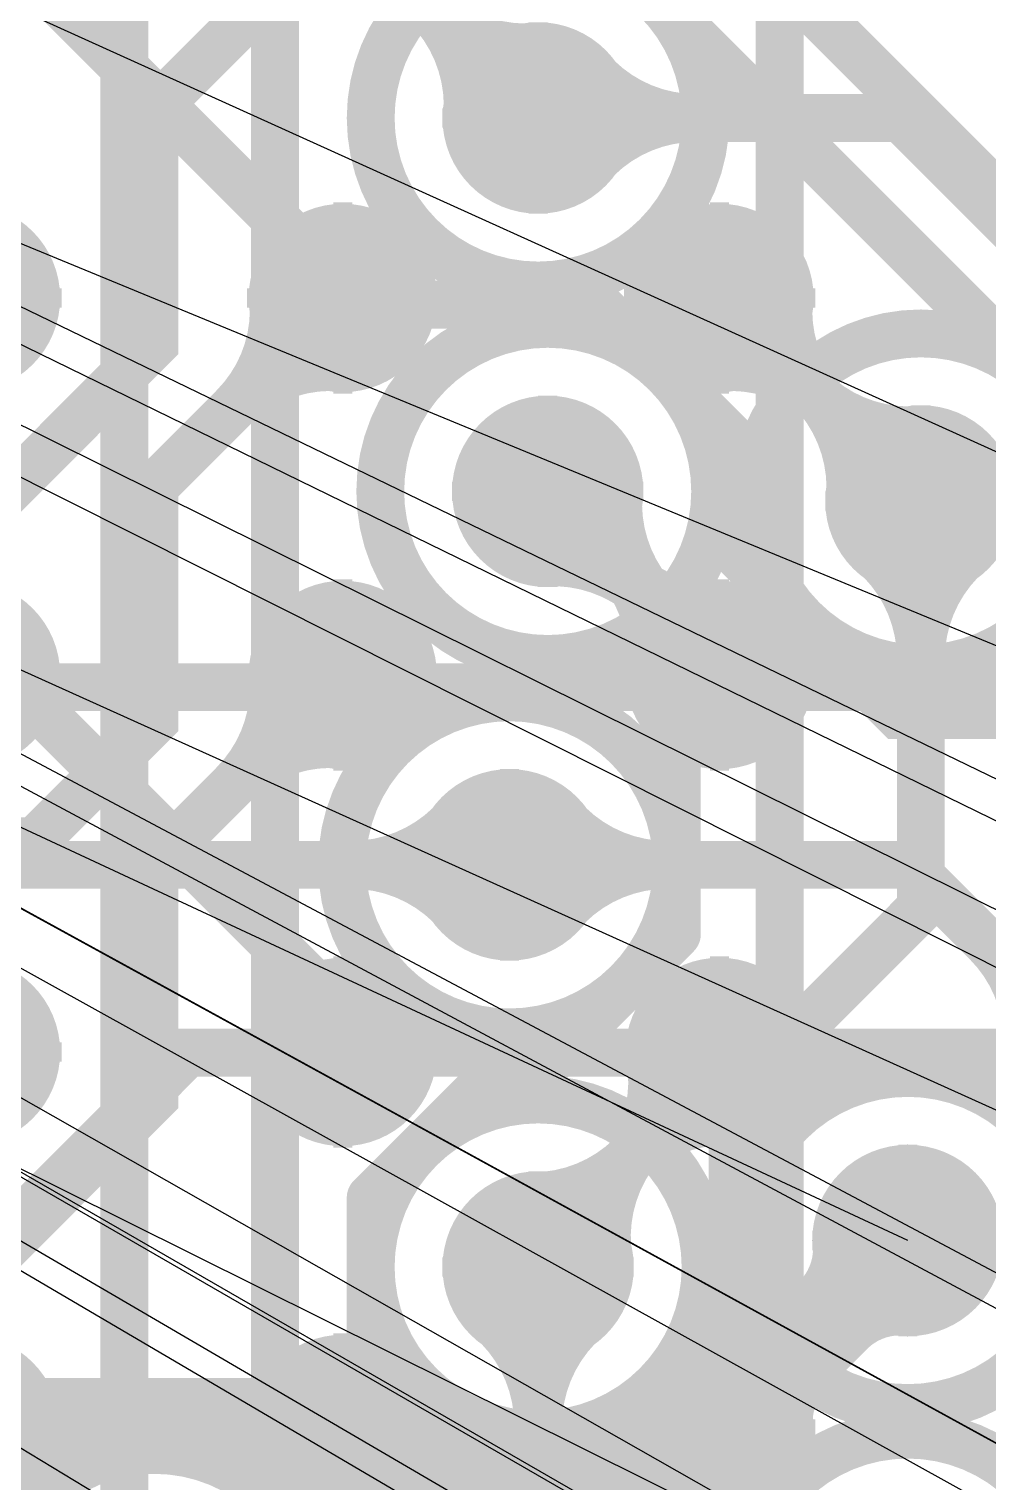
# Model space of a CAD drawing. Extents: x -4539 to 5978, y -4736 to 3041.
# Drawn here: x 1305.8 to 1406, y 801.6 to 953.3 of the extents above; entities that cross this region are included whole.
import ezdxf

# ---------------------------------------------------------------- set-up
doc = ezdxf.new("R2010")
doc.units = 0
for name, pattern in [('SIG_1', [2, 1, 1]), ('SIG_103', [2, 1, 1]), ('SIG_109', [2, 1, 1]), ('SIG_11', [2, 1, 1]), ('SIG_12', [2, 1, 1]), ('SIG_173', [2, 1, 1]), ('SIG_196', [2, 1, 1]), ('SIG_3', [2, 1, 1]), ('SIG_4', [2, 1, 1]), ('SIG_5', [2, 1, 1]), ('SIG_53', [2, 1, 1]), ('SIG_58', [2, 1, 1]), ('SIG_61', [2, 1, 1]), ('SIG_71', [2, 1, 1]), ('SIG_75', [2, 1, 1]), ('SIG_79', [2, 1, 1]), ('SIG_97', [2, 1, 1])]:
    doc.linetypes.add(name, pattern=pattern)
doc.layers.get('0').update_dxf_attribs({"color": 254, "linetype": 'CONTINUOUS'})
for name, color, linetype in [('DRIL_NPLTE_THRU_01', 16, 'CONTINUOUS'), ('DRIL_NPLTE_THRU_02', 2, 'CONTINUOUS'), ('DRIL_NPLTE_THRU_03', 34, 'CONTINUOUS'), ('DRIL_NPLTE_THRU_04', 96, 'CONTINUOUS'), ('DRIL_NPLTE_THRU_05', 6, 'CONTINUOUS'), ('DRIL_NPLTE_THRU_06', 176, 'CONTINUOUS'), ('DRIL_PLTE_THRU_01', 16, 'CONTINUOUS'), ('DRIL_PLTE_THRU_02', 2, 'CONTINUOUS'), ('DRIL_PLTE_THRU_03', 34, 'CONTINUOUS'), ('DRIL_PLTE_THRU_04', 96, 'CONTINUOUS'), ('DRIL_PLTE_THRU_05', 6, 'CONTINUOUS'), ('DRIL_PLTE_THRU_06', 176, 'CONTINUOUS'), ('DRIL_SYMBOL', 254, 'CONTINUOUS'), ('LINK_00', 254, 'CONTINUOUS'), ('PADS_BOT', 5, 'CONTINUOUS'), ('PADS_INNER', 1, 'CONTINUOUS'), ('PADS_TOP', 1, 'CONTINUOUS'), ('PART_BOT_2DLINE_00', 4, 'CONTINUOUS'), ('POUR_VIATHERM_05', 216, 'CONTINUOUS'), ('POUR_VOID_02', 56, 'CONTINUOUS'), ('POUR_VOID_05', 216, 'CONTINUOUS'), ('TEAR_01', 1, 'CONTINUOUS'), ('TEAR_03', 43, 'CONTINUOUS'), ('TEAR_04', 3, 'CONTINUOUS'), ('TEAR_06', 5, 'CONTINUOUS'), ('TRACE_01', 1, 'CONTINUOUS'), ('TRACE_03', 43, 'CONTINUOUS'), ('TRACE_04', 3, 'CONTINUOUS'), ('TRACE_06', 5, 'CONTINUOUS'), ('VIAPTS', 1, 'CONTINUOUS')]:
    doc.layers.add(name, color=color, linetype=linetype)

# ---------------------------------------------------------------- blocks, each defined once
blk = doc.blocks.new('POUR_VOID_624')
at = {"layer": 'POUR_VOID_02', "const_width": 5}
blk.add_lwpolyline([(-4858.5, -5556, 1), (-4823.5, -5556, 1)], format="xyb", close=True, dxfattribs=at)
blk = doc.blocks.new('POUR_VOID_623')
at = {"layer": 'POUR_VOID_02', "const_width": 5}
blk.add_lwpolyline([(-4857.5, -5595, 1), (-4822.5, -5595, 1)], format="xyb", close=True, dxfattribs=at)
blk = doc.blocks.new('POUR_VOID_622')
at = {"layer": 'POUR_VOID_02', "const_width": 5}
blk.add_lwpolyline([(-4861.5, -5634, 1), (-4826.5, -5634, 1)], format="xyb", close=True, dxfattribs=at)
blk = doc.blocks.new('POUR_VOID_620')
at = {"layer": 'POUR_VOID_02', "const_width": 5}
blk.add_lwpolyline([(-4858.5, -5676, 1), (-4823.5, -5676, 1)], format="xyb", close=True, dxfattribs=at)
blk = doc.blocks.new('POUR_VOID_613')
at = {"layer": 'POUR_VOID_02', "const_width": 5}
blk.add_lwpolyline([(-4818.5, -5596, 1), (-4783.5, -5596, 1)], format="xyb", close=True, dxfattribs=at)
blk = doc.blocks.new('POUR_VOID_612')
at = {"layer": 'POUR_VOID_02', "const_width": 5}
blk.add_lwpolyline([(-4819.86, -5673.23, 1), (-4784.86, -5673.23, 1)], format="xyb", close=True, dxfattribs=at)
blk = doc.blocks.new('POUR_OUTLINE_418')
for name in ['POUR_VOID_624', 'POUR_VOID_623', 'POUR_VOID_613', 'POUR_VOID_622', 'POUR_VOID_612', 'POUR_VOID_620']:
    blk.add_blockref(name, (0, 0))
blk = doc.blocks.new('POUR_HEADER_0')
blk.add_blockref('POUR_OUTLINE_418', (6185, 6485))
blk = doc.blocks.new('POUR_VOID_254')
at = {"layer": 'POUR_VOID_05', "const_width": 5}
blk.add_lwpolyline([(-4898.6, -5712.6, 1), (-4863.6, -5712.6, 1)], format="xyb", close=True, dxfattribs=at)
blk = doc.blocks.new('POUR_VOID_248')
at = {"layer": 'POUR_VOID_05', "const_width": 5}
blk.add_lwpolyline([(-4858.5, -5556, 1), (-4823.5, -5556, 1)], format="xyb", close=True, dxfattribs=at)
blk = doc.blocks.new('POUR_VOID_247')
at = {"layer": 'POUR_VOID_05', "const_width": 5}
blk.add_lwpolyline([(-4857.5, -5595, 1), (-4822.5, -5595, 1)], format="xyb", close=True, dxfattribs=at)
blk = doc.blocks.new('POUR_VOID_246')
at = {"layer": 'POUR_VOID_05', "const_width": 5}
blk.add_lwpolyline([(-4861.5, -5634, 1), (-4826.5, -5634, 1)], format="xyb", close=True, dxfattribs=at)
blk = doc.blocks.new('POUR_VOID_245')
at = {"layer": 'POUR_VOID_05', "const_width": 5}
blk.add_lwpolyline([(-4858.5, -5676, 1), (-4823.5, -5676, 1)], format="xyb", close=True, dxfattribs=at)
blk = doc.blocks.new('POUR_VOID_241')
at = {"layer": 'POUR_VOID_05', "const_width": 5}
blk.add_lwpolyline([(-4818.5, -5596, 1), (-4783.5, -5596, 1)], format="xyb", close=True, dxfattribs=at)
blk = doc.blocks.new('POUR_VOID_240')
at = {"layer": 'POUR_VOID_05', "const_width": 5}
blk.add_lwpolyline([(-4819.86, -5711, 1), (-4784.86, -5711, 1)], format="xyb", close=True, dxfattribs=at)
blk = doc.blocks.new('POUR_OUTLINE_162')
for name in ['POUR_VOID_248', 'POUR_VOID_247', 'POUR_VOID_241', 'POUR_VOID_246', 'POUR_VOID_245', 'POUR_VOID_240', 'POUR_VOID_254']:
    blk.add_blockref(name, (0, 0))
blk = doc.blocks.new('POUR_VIATHERM_410')
at = {"layer": 'POUR_VIATHERM_05'}
for points in [[(-4802.36, -5663.23), (-4802.36, -5663.23)], [(-4812.36, -5673.23), (-4812.36, -5673.23)], [(-4792.36, -5673.23), (-4792.36, -5673.23)], [(-4802.36, -5683.23), (-4802.36, -5683.23)]]:
    blk.add_lwpolyline(points, dxfattribs=at)
blk = doc.blocks.new('POUR_HEADER_3')
for name in ['POUR_OUTLINE_162', 'POUR_VIATHERM_410']:
    blk.add_blockref(name, (6185, 6485))
blk = doc.blocks.new('DRIL_SYMBOL_0')
at = {"layer": 'DRIL_SYMBOL', "const_width": 2}
for points in [[(0, -10), (0, 10)], [(-10, 0), (10, 0)]]:
    blk.add_lwpolyline(points, dxfattribs=at)
blk = doc.blocks.new('DRIL_HOLE_0')
blk.add_lwpolyline([(0, 0, 1), (0, 0, 1)], format="xyb", close=True)
blk.add_blockref('DRIL_SYMBOL_0', (0, 0))
blk = doc.blocks.new('PAD_2')
blk.add_lwpolyline([(0, 0, 1), (0, 0, 1)], format="xyb", close=True)
blk = doc.blocks.new('PAD_8')
at = {"const_width": 9.84}
blk.add_lwpolyline([(0, -4.92, 1), (0, 4.92, 1)], format="xyb", close=True, dxfattribs=at)
blk = doc.blocks.new('STK_TOP_10')
at = {"layer": 'DRIL_NPLTE_THRU_01'}
blk.add_blockref('DRIL_HOLE_0', (0, 0), dxfattribs=at)
at = {"layer": 'DRIL_NPLTE_THRU_02'}
blk.add_blockref('DRIL_HOLE_0', (0, 0), dxfattribs=at)
at = {"layer": 'DRIL_NPLTE_THRU_03'}
blk.add_blockref('DRIL_HOLE_0', (0, 0), dxfattribs=at)
at = {"layer": 'DRIL_NPLTE_THRU_04'}
blk.add_blockref('DRIL_HOLE_0', (0, 0), dxfattribs=at)
at = {"layer": 'DRIL_NPLTE_THRU_05'}
blk.add_blockref('DRIL_HOLE_0', (0, 0), dxfattribs=at)
at = {"layer": 'DRIL_NPLTE_THRU_06'}
blk.add_blockref('DRIL_HOLE_0', (0, 0), dxfattribs=at)
at = {"layer": 'PADS_BOT'}
blk.add_blockref('PAD_2', (0, 0), dxfattribs=at)
at = {"layer": 'PADS_INNER'}
blk.add_blockref('PAD_2', (0, 0), dxfattribs=at)
at = {"layer": 'PADS_TOP'}
blk.add_blockref('PAD_8', (0, 0), dxfattribs=at)
blk = doc.blocks.new('SYM_TOP_8')
for p in [(-59.06, 216.54), (-19.69, 216.54), (19.69, 216.54), (-59.06, 177.17), (-19.69, 177.17), (19.69, 177.17), (-59.06, 137.8), (-19.69, 137.8), (19.69, 137.8), (-59.06, 98.43), (-19.69, 98.43), (19.69, 98.43)]:
    blk.add_blockref('STK_TOP_10', p)
blk = doc.blocks.new('PART_TOP_33')
blk.add_blockref('SYM_TOP_8', (0, 0))
blk = doc.blocks.new('PART_BODY_BOT_9')
at = {"layer": 'PART_BOT_2DLINE_00', "const_width": 5}
blk.add_lwpolyline([(-338.58, 265.75), (-42.32, 265.75), (-42.32, 232.53), (42.32, 232.53), (42.32, 265.75), (338.58, 265.75), (338.58, -265.75), (-338.58, -265.75)], close=True, dxfattribs=at)
blk = doc.blocks.new('SYM_BOT_11')
blk.add_blockref('PART_BODY_BOT_9', (0, 0))
blk = doc.blocks.new('PART_BOT_36')
blk.add_blockref('SYM_BOT_11', (0, 0))
blk = doc.blocks.new('PART_BOT_39')
blk.add_blockref('SYM_BOT_11', (0, 0))
blk = doc.blocks.new('SMOOTH_5')
at = {"const_width": 2.5}
blk.add_lwpolyline([(-1.25, 0, 1), (1.25, 0, 1)], format="xyb", close=True, dxfattribs=at)
blk = doc.blocks.new('TEAR_2008008000003')
at = {"const_width": 5}
for points in [[(0, -16.5, 0.196262), (-4.2, -6.21)], [(0, -16.5, -0.196262), (4.2, -6.21)], [(0, -16.5, 0.067729), (-1.24, -7.4)], [(0, -16.5, -0.067729), (1.24, -7.4)]]:
    blk.add_lwpolyline(points, format="xyb", dxfattribs=at)
for p in [(-4.2, -6.21), (4.2, -6.21), (-1.24, -7.4), (1.24, -7.4), (0, -16.5), (0, -16.5), (0, -16.5), (0, -16.5)]:
    blk.add_blockref('SMOOTH_5', p)
blk = doc.blocks.new('TRACE_1284')
at = {"layer": 'TRACE_06', "linetype": 'SIG_1', "const_width": 5}
blk.add_lwpolyline([(1158.27, 320.24), (1158.27, 337.66), (1161.08, 345.3), (1165.14, 356.3), (1165.14, 363.89), (1189.79, 388.54), (1191.43, 388.54), (1250.42, 447.53), (1250.42, 464.17), (1277.66, 491.41), (1283.34, 491.41), (1300.45, 508.51), (1300.45, 690.74), (1359, 749.29), (1359, 824)], dxfattribs=at)
at = {"layer": 'TEAR_06'}
blk.add_blockref('TEAR_2008008000003', (1359, 824), dxfattribs=at)
blk = doc.blocks.new('TEAR_2008008000004')
at = {"const_width": 5}
for points in [[(10.64, 12.61, -0.196262), (0.8, 7.46)], [(10.64, 12.61, -0.067729), (3.82, 6.45)], [(10.64, 12.61, 0.067729), (5.72, 4.85)], [(10.64, 12.61, 0.196262), (7.22, 2.04)]]:
    blk.add_lwpolyline(points, format="xyb", dxfattribs=at)
for p in [(10.64, 12.61), (10.64, 12.61), (10.64, 12.61), (10.64, 12.61), (0.8, 7.46), (3.82, 6.45), (5.72, 4.85), (7.22, 2.04)]:
    blk.add_blockref('SMOOTH_5', p)
blk = doc.blocks.new('TEAR_2008008000005')
at = {"const_width": 5}
for points in [[(-10.42, -12.34, 0.196262), (-7.07, -2)], [(-10.42, -12.34, 0.067729), (-5.6, -4.75)], [(-10.42, -12.34, -0.067729), (-3.74, -6.32)], [(-10.42, -12.34, -0.196261), (-0.78, -7.3)]]:
    blk.add_lwpolyline(points, format="xyb", dxfattribs=at)
for p in [(-7.07, -2), (-5.6, -4.75), (-3.74, -6.32), (-0.78, -7.3), (-10.42, -12.34), (-10.42, -12.34), (-10.42, -12.34), (-10.42, -12.34)]:
    blk.add_blockref('SMOOTH_5', p)
blk = doc.blocks.new('TRACE_1282')
at = {"layer": 'TRACE_01', "linetype": 'SIG_1', "const_width": 5}
blk.add_lwpolyline([(1359, 824), (1377.95, 846.46)], dxfattribs=at)
at = {"layer": 'TEAR_01'}
for name, p in [('TEAR_2008008000005', (1377.95, 846.46)), ('TEAR_2008008000004', (1359, 824))]:
    blk.add_blockref(name, p, dxfattribs=at)
at = {"layer": 'TRACE_01'}
for p in [(1377.95, 846.46), (1359, 824)]:
    blk.add_blockref('SMOOTH_5', p, dxfattribs=at)
blk = doc.blocks.new('TEAR_2008008000012')
at = {"const_width": 5}
for points in [[(16.5, 0, -0.196262), (6.21, 4.2)], [(16.5, 0, -0.067729), (7.4, 1.24)], [(16.5, 0, 0.196262), (6.21, -4.2)], [(16.5, 0, 0.067729), (7.4, -1.24)]]:
    blk.add_lwpolyline(points, format="xyb", dxfattribs=at)
for p in [(6.21, 4.2), (7.4, 1.24), (16.5, 0), (16.5, 0), (16.5, 0), (16.5, 0), (7.4, -1.24), (6.21, -4.2)]:
    blk.add_blockref('SMOOTH_5', p)
blk = doc.blocks.new('TEAR_2008008000013')
at = {"const_width": 5}
for points in [[(-11.42, -11.42, 0.196262), (-7.21, -1.4)], [(-11.42, -11.42, 0.067729), (-5.98, -4.26)], [(-11.42, -11.42, -0.067729), (-4.26, -5.98)], [(-11.42, -11.42, -0.196262), (-1.4, -7.21)]]:
    blk.add_lwpolyline(points, format="xyb", dxfattribs=at)
for p in [(-7.21, -1.4), (-5.98, -4.26), (-4.26, -5.98), (-1.4, -7.21), (-11.42, -11.42), (-11.42, -11.42), (-11.42, -11.42), (-11.42, -11.42)]:
    blk.add_blockref('SMOOTH_5', p)
blk = doc.blocks.new('TRACE_1042')
at = {"layer": 'TRACE_01', "linetype": 'SIG_3', "const_width": 5}
blk.add_lwpolyline([(1242, 904), (1302.54, 904), (1318.9, 920.36), (1318.9, 944.88), (1338.58, 964.57)], dxfattribs=at)
at = {"layer": 'TEAR_01'}
for name, p in [('TEAR_2008008000013', (1338.58, 964.57)), ('TEAR_2008008000012', (1242, 904))]:
    blk.add_blockref(name, p, dxfattribs=at)
at = {"layer": 'TRACE_01'}
for p in [(1338.58, 964.57), (1318.9, 944.88), (1318.9, 920.36), (1242, 904), (1302.54, 904)]:
    blk.add_blockref('SMOOTH_5', p, dxfattribs=at)
blk = doc.blocks.new('TEAR_2008008000015')
at = {"const_width": 5}
for points in [[(16.5, 0, -0.196262), (6.21, 4.2)], [(16.5, 0, -0.067729), (7.4, 1.24)], [(16.5, 0, 0.196262), (6.21, -4.2)], [(16.5, 0, 0.067729), (7.4, -1.24)]]:
    blk.add_lwpolyline(points, format="xyb", dxfattribs=at)
for p in [(6.21, 4.2), (7.4, 1.24), (16.5, 0), (16.5, 0), (16.5, 0), (16.5, 0), (7.4, -1.24), (6.21, -4.2)]:
    blk.add_blockref('SMOOTH_5', p)
blk = doc.blocks.new('TEAR_2008008000016')
at = {"const_width": 5}
for points in [[(-11.42, -11.42, 0.196262), (-7.21, -1.4)], [(-11.42, -11.42, 0.067729), (-5.98, -4.26)], [(-11.42, -11.42, -0.067729), (-4.26, -5.98)], [(-11.42, -11.42, -0.196262), (-1.4, -7.21)]]:
    blk.add_lwpolyline(points, format="xyb", dxfattribs=at)
for p in [(-7.21, -1.4), (-5.98, -4.26), (-4.26, -5.98), (-1.4, -7.21), (-11.42, -11.42), (-11.42, -11.42), (-11.42, -11.42), (-11.42, -11.42)]:
    blk.add_blockref('SMOOTH_5', p)
blk = doc.blocks.new('TRACE_1050')
at = {"layer": 'TRACE_01', "linetype": 'SIG_4', "const_width": 5}
blk.add_lwpolyline([(1243, 826), (1303.28, 826), (1318.9, 841.62), (1318.9, 866.14), (1338.58, 885.83)], dxfattribs=at)
at = {"layer": 'TEAR_01'}
for name, p in [('TEAR_2008008000016', (1338.58, 885.83)), ('TEAR_2008008000015', (1243, 826))]:
    blk.add_blockref(name, p, dxfattribs=at)
at = {"layer": 'TRACE_01'}
for p in [(1338.58, 885.83), (1318.9, 866.14), (1318.9, 841.62), (1243, 826), (1303.28, 826)]:
    blk.add_blockref('SMOOTH_5', p, dxfattribs=at)
blk = doc.blocks.new('TEAR_2008008000017')
at = {"const_width": 5}
for points in [[(-11.42, -11.42, 0.196262), (-7.21, -1.4)], [(-11.42, -11.42, 0.067729), (-5.98, -4.26)], [(-11.42, -11.42, -0.067729), (-4.26, -5.98)], [(-11.42, -11.42, -0.196262), (-1.4, -7.21)]]:
    blk.add_lwpolyline(points, format="xyb", dxfattribs=at)
for p in [(-7.21, -1.4), (-5.98, -4.26), (-4.26, -5.98), (-1.4, -7.21), (-11.42, -11.42), (-11.42, -11.42), (-11.42, -11.42), (-11.42, -11.42)]:
    blk.add_blockref('SMOOTH_5', p)
blk = doc.blocks.new('TRACE_2872')
at = {"layer": 'TRACE_01', "linetype": 'SIG_5', "const_width": 5}
blk.add_lwpolyline([(1163.76, 886.5), (1163.76, 878.64), (1173.92, 868.48), (1306.4, 868.48), (1318.9, 880.99), (1318.9, 905.51), (1338.58, 925.2)], dxfattribs=at)
at = {"layer": 'TEAR_01'}
blk.add_blockref('TEAR_2008008000017', (1338.58, 925.2), dxfattribs=at)
at = {"layer": 'TRACE_01'}
for p in [(1338.58, 925.2), (1318.9, 905.51), (1163.76, 886.5), (1318.9, 880.99), (1163.76, 878.64), (1173.92, 868.48), (1306.4, 868.48)]:
    blk.add_blockref('SMOOTH_5', p, dxfattribs=at)
blk = doc.blocks.new('TEAR_2008008000043')
at = {"const_width": 5}
for points in [[(-16.5, 0, 0.196262), (-6.21, 4.2)], [(-16.5, 0, 0.067729), (-7.4, 1.24)], [(-16.5, 0, -0.196262), (-6.21, -4.2)], [(-16.5, 0, -0.067729), (-7.4, -1.24)]]:
    blk.add_lwpolyline(points, format="xyb", dxfattribs=at)
for p in [(-6.21, 4.2), (-7.4, 1.24), (-16.5, 0), (-16.5, 0), (-16.5, 0), (-16.5, 0), (-7.4, -1.24), (-6.21, -4.2)]:
    blk.add_blockref('SMOOTH_5', p)
blk = doc.blocks.new('TRACE_506')
at = {"layer": 'TRACE_03', "linetype": 'SIG_11', "const_width": 5}
blk.add_lwpolyline([(1040.32, 833.68), (1072.63, 866), (1356, 866)], dxfattribs=at)
at = {"layer": 'TEAR_03'}
blk.add_blockref('TEAR_2008008000043', (1356, 866), dxfattribs=at)
at = {"layer": 'TRACE_03'}
blk.add_blockref('SMOOTH_5', (1356, 866), dxfattribs=at)
blk = doc.blocks.new('TEAR_2008008000044')
at = {"const_width": 5}
for points in [[(16.5, 0, -0.196262), (6.21, 4.2)], [(16.5, 0, -0.067729), (7.4, 1.24)], [(16.5, 0, 0.196262), (6.21, -4.2)], [(16.5, 0, 0.067729), (7.4, -1.24)]]:
    blk.add_lwpolyline(points, format="xyb", dxfattribs=at)
for p in [(6.21, 4.2), (7.4, 1.24), (16.5, 0), (16.5, 0), (16.5, 0), (16.5, 0), (7.4, -1.24), (6.21, -4.2)]:
    blk.add_blockref('SMOOTH_5', p)
blk = doc.blocks.new('TEAR_2008008000045')
at = {"const_width": 5}
for points in [[(-11.42, 11.42, 0.196262), (-1.4, 7.21)], [(-11.42, 11.42, -0.196262), (-7.21, 1.4)], [(-11.42, 11.42, 0.067729), (-4.26, 5.98)], [(-11.42, 11.42, -0.067729), (-5.98, 4.26)]]:
    blk.add_lwpolyline(points, format="xyb", dxfattribs=at)
for p in [(-11.42, 11.42), (-11.42, 11.42), (-11.42, 11.42), (-11.42, 11.42), (-1.4, 7.21), (-4.26, 5.98), (-5.98, 4.26), (-7.21, 1.4)]:
    blk.add_blockref('SMOOTH_5', p)
blk = doc.blocks.new('TRACE_504')
at = {"layer": 'TRACE_01', "linetype": 'SIG_11', "const_width": 5}
blk.add_lwpolyline([(1356, 866), (1397.78, 866), (1417.32, 846.46)], dxfattribs=at)
at = {"layer": 'TEAR_01'}
for name, p in [('TEAR_2008008000044', (1356, 866)), ('TEAR_2008008000045', (1417.32, 846.46))]:
    blk.add_blockref(name, p, dxfattribs=at)
at = {"layer": 'TRACE_01'}
for p in [(1356, 866), (1397.78, 866), (1417.32, 846.46)]:
    blk.add_blockref('SMOOTH_5', p, dxfattribs=at)
blk = doc.blocks.new('TRACE_586')
at = {"layer": 'TRACE_03', "linetype": 'SIG_12', "const_width": 5}
blk.add_lwpolyline([(1039.25, 756.25), (1110.88, 756.25), (1136.62, 730.5), (1204.25, 730.5), (1220.58, 746.83), (1220.58, 792.57), (1234.71, 806.7), (1282.7, 806.7), (1322.39, 846.39), (1438.51, 846.39), (1458.23, 866.11), (1477.11, 866.11)], dxfattribs=at)
at = {"layer": 'TRACE_03'}
blk.add_blockref('SMOOTH_5', (1322.39, 846.39), dxfattribs=at)
blk = doc.blocks.new('TRACE_576')
at = {"layer": 'TRACE_03', "linetype": 'SIG_53', "const_width": 5}
blk.add_lwpolyline([(990, 899), (1077.38, 899), (1091.82, 884.55), (1483.41, 884.55), (1497.55, 870.41), (1497.55, 862.7), (1513.25, 847), (1534, 847), (1553, 828)], dxfattribs=at)
blk = doc.blocks.new('TRACE_1996')
at = {"layer": 'TRACE_04', "linetype": 'SIG_58', "const_width": 5}
blk.add_lwpolyline([(1331.5, 822.37), (1331.5, 804.45), (1339, 796.95), (1339, 506.87), (1370.18, 475.69), (1370.18, 377.81)], dxfattribs=at)
at = {"layer": 'TRACE_04'}
for p in [(1331.5, 822.37), (1331.5, 804.45)]:
    blk.add_blockref('SMOOTH_5', p, dxfattribs=at)
blk = doc.blocks.new('TRACE_2922')
at = {"layer": 'TRACE_06', "linetype": 'SIG_61', "const_width": 5}
blk.add_lwpolyline([(596.86, 1076.74), (690.42, 983.18), (1205.94, 983.18), (1342.74, 846.39), (1402.77, 846.39), (1417.32, 831.84), (1417.32, 821.71), (1431.11, 807.92), (1491.08, 807.92), (1512, 787)], dxfattribs=at)
at = {"layer": 'TRACE_06'}
for p in [(1342.74, 846.39), (1402.77, 846.39)]:
    blk.add_blockref('SMOOTH_5', p, dxfattribs=at)
blk = doc.blocks.new('TEAR_2008008000337')
at = {"const_width": 5}
for points in [[(0, -16.5, 0.196262), (-4.2, -6.21)], [(0, -16.5, -0.196262), (4.2, -6.21)], [(0, -16.5, 0.067729), (-1.24, -7.4)], [(0, -16.5, -0.067729), (1.24, -7.4)]]:
    blk.add_lwpolyline(points, format="xyb", dxfattribs=at)
for p in [(-4.2, -6.21), (4.2, -6.21), (-1.24, -7.4), (1.24, -7.4), (0, -16.5), (0, -16.5), (0, -16.5), (0, -16.5)]:
    blk.add_blockref('SMOOTH_5', p)
blk = doc.blocks.new('TRACE_1486')
at = {"layer": 'TRACE_04', "linetype": 'SIG_71', "const_width": 5}
blk.add_lwpolyline([(1358, 673), (1379.32, 694.32), (1379.32, 841.81), (1399, 861.5), (1399, 904)], dxfattribs=at)
at = {"layer": 'TEAR_04'}
blk.add_blockref('TEAR_2008008000337', (1399, 904), dxfattribs=at)
at = {"layer": 'TRACE_04'}
for p in [(1399, 904), (1399, 861.5), (1379.32, 841.81)]:
    blk.add_blockref('SMOOTH_5', p, dxfattribs=at)
blk = doc.blocks.new('TEAR_2008008000338')
at = {"const_width": 5}
for points in [[(11.38, -11.46, -0.196262), (7.2, -1.42)], [(11.38, -11.46, -0.067729), (5.96, -4.28)], [(11.38, -11.46, 0.067729), (4.24, -5.99)], [(11.38, -11.46, 0.196262), (1.37, -7.21)]]:
    blk.add_lwpolyline(points, format="xyb", dxfattribs=at)
for p in [(7.2, -1.42), (5.96, -4.28), (4.24, -5.99), (1.37, -7.21), (11.38, -11.46), (11.38, -11.46), (11.38, -11.46), (11.38, -11.46)]:
    blk.add_blockref('SMOOTH_5', p)
blk = doc.blocks.new('TEAR_2008008000339')
at = {"const_width": 5}
for points in [[(-11.63, 11.71, 0.196262), (-1.4, 7.37)], [(-11.63, 11.71, -0.196262), (-7.36, 1.45)], [(-11.63, 11.71, 0.067729), (-4.33, 6.12)], [(-11.63, 11.71, -0.067729), (-6.09, 4.38)]]:
    blk.add_lwpolyline(points, format="xyb", dxfattribs=at)
for p in [(-11.63, 11.71), (-11.63, 11.71), (-11.63, 11.71), (-11.63, 11.71), (-1.4, 7.37), (-4.33, 6.12), (-6.09, 4.38), (-7.36, 1.45)]:
    blk.add_blockref('SMOOTH_5', p)
blk = doc.blocks.new('TRACE_832')
at = {"layer": 'TRACE_01', "linetype": 'SIG_71', "const_width": 5}
blk.add_lwpolyline([(1377.95, 925.2), (1399, 904)], dxfattribs=at)
at = {"layer": 'TEAR_01'}
for name, p in [('TEAR_2008008000338', (1377.95, 925.2)), ('TEAR_2008008000339', (1399, 904))]:
    blk.add_blockref(name, p, dxfattribs=at)
at = {"layer": 'TRACE_01'}
for p in [(1377.95, 925.2), (1399, 904)]:
    blk.add_blockref('SMOOTH_5', p, dxfattribs=at)
blk = doc.blocks.new('TRACE_1152')
at = {"layer": 'TRACE_06', "linetype": 'SIG_79', "const_width": 5}
blk.add_lwpolyline([(922.05, 1099.76), (922.05, 1035.2), (949.41, 1007.84), (1199.27, 1007.84), (1234.02, 973.09), (1291.91, 973.09), (1340.5, 924.5), (1365.25, 924.5), (1379.5, 910.25), (1379.5, 898.75), (1396.62, 881.63), (1417.37, 881.63), (1433, 866)], dxfattribs=at)
at = {"layer": 'TRACE_06'}
for p in [(1340.5, 924.5), (1365.25, 924.5), (1379.5, 910.25), (1379.5, 898.75), (1396.62, 881.63)]:
    blk.add_blockref('SMOOTH_5', p, dxfattribs=at)
blk = doc.blocks.new('TEAR_2008008000457')
at = {"const_width": 5}
for points in [[(16.5, 0, -0.196262), (6.21, 4.2)], [(16.5, 0, -0.067729), (7.4, 1.24)], [(16.5, 0, 0.196262), (6.21, -4.2)], [(16.5, 0, 0.067729), (7.4, -1.24)]]:
    blk.add_lwpolyline(points, format="xyb", dxfattribs=at)
for p in [(6.21, 4.2), (7.4, 1.24), (16.5, 0), (16.5, 0), (16.5, 0), (16.5, 0), (7.4, -1.24), (6.21, -4.2)]:
    blk.add_blockref('SMOOTH_5', p)
blk = doc.blocks.new('TEAR_2008008000458')
at = {"const_width": 5}
for points in [[(-12.88, 10.32, 0.196262), (-2.23, 7.16)], [(-12.88, 10.32, -0.196262), (-7.48, 0.61)], [(-12.88, 10.32, 0.067729), (-5, 5.59)], [(-12.88, 10.32, -0.067729), (-6.55, 3.66)]]:
    blk.add_lwpolyline(points, format="xyb", dxfattribs=at)
for p in [(-12.88, 10.32), (-12.88, 10.32), (-12.88, 10.32), (-12.88, 10.32), (-2.23, 7.16), (-5, 5.59), (-6.55, 3.66), (-7.48, 0.61)]:
    blk.add_blockref('SMOOTH_5', p)
blk = doc.blocks.new('TRACE_594')
at = {"layer": 'TRACE_03', "linetype": 'SIG_97', "const_width": 5}
blk.add_lwpolyline([(1359, 944), (1396.88, 944), (1414.88, 926), (1443.3, 926), (1466.41, 902.89), (1479.22, 902.89), (1503.47, 878.64), (1518, 867)], dxfattribs=at)
at = {"layer": 'TEAR_03'}
for name, p in [('TEAR_2008008000457', (1359, 944)), ('TEAR_2008008000458', (1518, 867))]:
    blk.add_blockref(name, p, dxfattribs=at)
at = {"layer": 'TRACE_03'}
for p in [(1359, 944), (1396.88, 944), (1414.88, 926), (1443.3, 926), (1466.41, 902.89), (1479.22, 902.89), (1503.47, 878.64), (1518, 867)]:
    blk.add_blockref('SMOOTH_5', p, dxfattribs=at)
blk = doc.blocks.new('TEAR_2008008000459')
at = {"const_width": 5}
for points in [[(-11.67, 11.67, 0.196262), (-1.42, 7.36)], [(-11.67, 11.67, -0.196262), (-7.36, 1.42)], [(-11.67, 11.67, 0.067729), (-4.35, 6.11)], [(-11.67, 11.67, -0.067729), (-6.11, 4.35)]]:
    blk.add_lwpolyline(points, format="xyb", dxfattribs=at)
for p in [(-11.67, 11.67), (-11.67, 11.67), (-11.67, 11.67), (-11.67, 11.67), (-1.42, 7.36), (-4.35, 6.11), (-6.11, 4.35), (-7.36, 1.42)]:
    blk.add_blockref('SMOOTH_5', p)
blk = doc.blocks.new('TRACE_592')
at = {"layer": 'TRACE_06', "linetype": 'SIG_97', "const_width": 5}
blk.add_lwpolyline([(1158.27, 1099.76), (1158.27, 1072.22), (1166.73, 1063.77), (1166.73, 1058.38), (1239.29, 985.82), (1317.18, 985.82), (1359, 944)], dxfattribs=at)
at = {"layer": 'TEAR_06'}
blk.add_blockref('TEAR_2008008000459', (1359, 944), dxfattribs=at)
at = {"layer": 'TRACE_06'}
blk.add_blockref('SMOOTH_5', (1359, 944), dxfattribs=at)
blk = doc.blocks.new('TRACE_2948')
at = {"layer": 'TRACE_06', "linetype": 'SIG_103', "const_width": 5}
blk.add_lwpolyline([(960.64, 1122.78), (1016.77, 1178.92), (1240.71, 1178.92), (1300.71, 1118.91), (1300.71, 1042.29), (1437, 906)], dxfattribs=at)
blk = doc.blocks.new('TEAR_2008008000517')
at = {"const_width": 5}
for points in [[(0, 16.5, -0.196262), (-4.2, 6.21)], [(0, 16.5, -0.067729), (-1.24, 7.4)], [(0, 16.5, 0.196262), (4.2, 6.21)], [(0, 16.5, 0.067729), (1.24, 7.4)]]:
    blk.add_lwpolyline(points, format="xyb", dxfattribs=at)
for p in [(0, 16.5), (0, 16.5), (0, 16.5), (0, 16.5), (-1.24, 7.4), (1.24, 7.4), (-4.2, 6.21), (4.2, 6.21)]:
    blk.add_blockref('SMOOTH_5', p)
blk = doc.blocks.new('TRACE_2366')
at = {"layer": 'TRACE_04', "linetype": 'SIG_109', "const_width": 5}
blk.add_lwpolyline([(1341.5, 824), (1341.5, 812.67), (1361, 793.17), (1361, 708)], dxfattribs=at)
at = {"layer": 'TEAR_04'}
blk.add_blockref('TEAR_2008008000517', (1361, 708), dxfattribs=at)
at = {"layer": 'TRACE_04'}
for p in [(1341.5, 824), (1341.5, 812.67), (1361, 793.17), (1361, 708)]:
    blk.add_blockref('SMOOTH_5', p, dxfattribs=at)
blk = doc.blocks.new('TEAR_2008008000522')
at = {"const_width": 5}
for points in [[(11.67, -11.67, -0.196262), (7.36, -1.42)], [(11.67, -11.67, -0.067729), (6.11, -4.35)], [(11.67, -11.67, 0.067729), (4.35, -6.11)], [(11.67, -11.67, 0.196262), (1.42, -7.36)]]:
    blk.add_lwpolyline(points, format="xyb", dxfattribs=at)
for p in [(7.36, -1.42), (6.11, -4.35), (4.35, -6.11), (1.42, -7.36), (11.67, -11.67), (11.67, -11.67), (11.67, -11.67), (11.67, -11.67)]:
    blk.add_blockref('SMOOTH_5', p)
blk = doc.blocks.new('TRACE_1482')
at = {"layer": 'TRACE_04', "linetype": 'SIG_109', "const_width": 5}
blk.add_lwpolyline([(1360, 905), (1373.5, 891.5), (1373.5, 866)], dxfattribs=at)
at = {"layer": 'TEAR_04'}
blk.add_blockref('TEAR_2008008000522', (1360, 905), dxfattribs=at)
at = {"layer": 'TRACE_04'}
for p in [(1360, 905), (1373.5, 891.5), (1373.5, 866)]:
    blk.add_blockref('SMOOTH_5', p, dxfattribs=at)
blk = doc.blocks.new('TEAR_2008008000523')
at = {"const_width": 5}
for points in [[(11.28, -12.04, -0.196261), (7.31, -1.67)], [(11.28, -12.04, -0.067729), (5.96, -4.55)], [(11.28, -12.04, 0.067729), (4.15, -6.25)], [(11.28, -12.04, 0.196261), (1.18, -7.41)]]:
    blk.add_lwpolyline(points, format="xyb", dxfattribs=at)
for p in [(7.31, -1.67), (5.96, -4.55), (4.15, -6.25), (1.18, -7.41), (11.28, -12.04), (11.28, -12.04), (11.28, -12.04), (11.28, -12.04)]:
    blk.add_blockref('SMOOTH_5', p)
blk = doc.blocks.new('TEAR_2008008000524')
at = {"const_width": 5}
for points in [[(-11.04, 11.79, 0.196262), (-1.16, 7.25)], [(-11.04, 11.79, -0.196262), (-7.16, 1.63)], [(-11.04, 11.79, 0.067729), (-4.06, 6.12)], [(-11.04, 11.79, -0.067729), (-5.83, 4.46)]]:
    blk.add_lwpolyline(points, format="xyb", dxfattribs=at)
for p in [(-11.04, 11.79), (-11.04, 11.79), (-11.04, 11.79), (-11.04, 11.79), (-1.16, 7.25), (-4.06, 6.12), (-5.83, 4.46), (-7.16, 1.63)]:
    blk.add_blockref('SMOOTH_5', p)
blk = doc.blocks.new('TRACE_800')
at = {"layer": 'TRACE_01', "linetype": 'SIG_109', "const_width": 5}
blk.add_lwpolyline([(1360, 905), (1377.95, 885.83)], dxfattribs=at)
at = {"layer": 'TEAR_01'}
for name, p in [('TEAR_2008008000523', (1360, 905)), ('TEAR_2008008000524', (1377.95, 885.83))]:
    blk.add_blockref(name, p, dxfattribs=at)
at = {"layer": 'TRACE_01'}
for p in [(1360, 905), (1377.95, 885.83)]:
    blk.add_blockref('SMOOTH_5', p, dxfattribs=at)
blk = doc.blocks.new('SMOOTH_10')
at = {"const_width": 5}
blk.add_lwpolyline([(-2.5, 0, 1), (2.5, 0, 1)], format="xyb", close=True, dxfattribs=at)
blk = doc.blocks.new('TEAR_2008008001203')
at = {"const_width": 10}
for points in [[(7.53, 7.53, -0.196262), (0.92, 4.75)], [(7.53, 7.53, 0.196262), (4.75, 0.92)]]:
    blk.add_lwpolyline(points, format="xyb", dxfattribs=at)
for p in [(7.53, 7.53), (7.53, 7.53), (0.92, 4.75), (4.75, 0.92)]:
    blk.add_blockref('SMOOTH_10', p)
blk = doc.blocks.new('TEAR_2008008001204')
at = {"const_width": 10}
for points in [[(-7.78, -7.78, 0.196261), (-4.91, -0.95)], [(-7.78, -7.78, -0.196261), (-0.95, -4.91)]]:
    blk.add_lwpolyline(points, format="xyb", dxfattribs=at)
for p in [(-4.91, -0.95), (-0.95, -4.91), (-7.78, -7.78), (-7.78, -7.78)]:
    blk.add_blockref('SMOOTH_10', p)
blk = doc.blocks.new('TRACE_124')
at = {"layer": 'TRACE_01', "linetype": 'SIG_196', "const_width": 10}
blk.add_lwpolyline([(1377.95, 807.09), (1397.64, 826.77)], dxfattribs=at)
at = {"layer": 'TEAR_01'}
for name, p in [('TEAR_2008008001204', (1397.64, 826.77)), ('TEAR_2008008001203', (1377.95, 807.09))]:
    blk.add_blockref(name, p, dxfattribs=at)
at = {"layer": 'TRACE_01'}
for p in [(1397.64, 826.77), (1377.95, 807.09)]:
    blk.add_blockref('SMOOTH_10', p, dxfattribs=at)
blk = doc.blocks.new('DRIL_SYMBOL_7')
at = {"layer": 'DRIL_SYMBOL', "const_width": 2}
for points in [[(0, -10), (0, 10)], [(-10, 0), (10, 0)]]:
    blk.add_lwpolyline(points, dxfattribs=at)
blk = doc.blocks.new('DRIL_HOLE_7')
at = {"const_width": 3.5}
blk.add_lwpolyline([(-1.75, 0, 1), (1.75, 0, 1)], format="xyb", close=True, dxfattribs=at)
blk.add_blockref('DRIL_SYMBOL_7', (0, 0))
blk = doc.blocks.new('PAD_15')
at = {"const_width": 10}
blk.add_lwpolyline([(0, -5, 1), (0, 5, 1)], format="xyb", close=True, dxfattribs=at)
blk = doc.blocks.new('STK_TOP_26')
at = {"layer": 'DRIL_PLTE_THRU_01'}
blk.add_blockref('DRIL_HOLE_7', (0, 0), dxfattribs=at)
at = {"layer": 'DRIL_PLTE_THRU_02'}
blk.add_blockref('DRIL_HOLE_7', (0, 0), dxfattribs=at)
at = {"layer": 'DRIL_PLTE_THRU_03'}
blk.add_blockref('DRIL_HOLE_7', (0, 0), dxfattribs=at)
at = {"layer": 'DRIL_PLTE_THRU_04'}
blk.add_blockref('DRIL_HOLE_7', (0, 0), dxfattribs=at)
at = {"layer": 'DRIL_PLTE_THRU_05'}
blk.add_blockref('DRIL_HOLE_7', (0, 0), dxfattribs=at)
at = {"layer": 'DRIL_PLTE_THRU_06'}
blk.add_blockref('DRIL_HOLE_7', (0, 0), dxfattribs=at)
at = {"layer": 'PADS_BOT'}
blk.add_blockref('PAD_15', (0, 0), dxfattribs=at)
at = {"layer": 'PADS_INNER'}
blk.add_blockref('PAD_15', (0, 0), dxfattribs=at)
at = {"layer": 'PADS_TOP'}
blk.add_blockref('PAD_15', (0, 0), dxfattribs=at)
blk = doc.blocks.new('SYM_TOP_2')
blk.add_blockref('STK_TOP_26', (0, 0))

msp = doc.modelspace()

# ---------------------------------------------------------------- linework, layer by layer
at = {"layer": 'LINK_00', "linetype": 'SIG_196'}
for p in [(1397.64, 826.77), (1437.01, 826.77), (1748.83, 748), (1476.38, 749.06)]:
    msp.add_line(p, (166.14, 1400), dxfattribs=at)
at = {"layer": 'LINK_00', "linetype": 'SIG_173'}
for p, q in [((1899.02, 535.99), (322.05, 1400)), ((322.05, 1400), (2456, 171)), ((322.05, 1400), (2380.75, 192.75)), ((322.05, 1400), (2524.12, 179.47)), ((1397.64, 789), (322.05, 1400)), ((2053.51, 401.87), (322.05, 1400)), ((322.05, 1400), (1397.64, 749)), ((1438.04, 749.06), (322.05, 1400)), ((1437.01, 789.06), (322.05, 1400)), ((2341.9, 414.25), (322.05, 1400)), ((1873.71, 649), (322.05, 1400)), ((322.05, 1400), (2275, 419.41)), ((2155, 419.41), (322.05, 1400)), ((1476.38, 826.77), (322.05, 1400)), ((1826, 719.5), (322.05, 1400)), ((2259.84, 370), (322.05, 1400))]:
    msp.add_line(p, q, dxfattribs=at)
at = {"layer": 'TRACE_01', "linetype": 'SIG_196', "const_width": 10}
for points in [[(1299.21, 807.09), (1299.21, 807.4), (1338.58, 807.4), (1338.58, 807.09)], [(1338.58, 807.09), (1338.58, 804), (1377.95, 804), (1377.95, 807.09)]]:
    msp.add_lwpolyline(points, dxfattribs=at)
at = {"layer": 'TRACE_04', "linetype": 'SIG_58', "const_width": 5}
msp.add_lwpolyline([(1331.5, 974.12), (1331.5, 822.37)], dxfattribs=at)
at = {"layer": 'TRACE_04', "linetype": 'SIG_109', "const_width": 5}
for points in [[(1373.5, 866), (1373.5, 858.75)], [(1341.5, 831.25), (1355.25, 845), (1359.75, 845), (1373.5, 858.75)], [(1341.5, 831.25), (1341.5, 824)]]:
    msp.add_lwpolyline(points, dxfattribs=at)
at = {"layer": 'TRACE_06', "linetype": 'SIG_75', "const_width": 5}
msp.add_lwpolyline([(1177.95, 1099.76), (1177.95, 1061.3), (1243.43, 995.82), (1331.93, 995.82), (1418, 909.75), (1418, 900.25), (1432.25, 886), (1437.75, 886), (1455.05, 868.69), (1455.05, 863.41), (1472.03, 846.44), (1492.6, 846.44), (1512.52, 826.52), (1513, 827)], dxfattribs=at)

# ---------------------------------------------------------------- block references
at = {"linetype": 'SIG_173'}
msp.add_blockref('POUR_HEADER_0', (15, 15), dxfattribs=at)
at = {"linetype": 'SIG_196'}
msp.add_blockref('POUR_HEADER_3', (15, 15), dxfattribs=at)
at = {"xscale": -1}
for name, p, rotation in [('PART_BOT_36', (1050, 710), -90), ('PART_BOT_39', (1650, 710), -270)]:
    msp.add_blockref(name, p, dxfattribs=dict(at, rotation=rotation))
for name, p in [('TRACE_2948', (0, 0)), ('TRACE_1152', (0, 0)), ('TRACE_592', (0, 0)), ('TRACE_2922', (0, 0)), ('PART_TOP_33', (1358.27, 708.66)), ('TRACE_1042', (0, 0)), ('TRACE_594', (0, 0)), ('TRACE_2872', (0, 0)), ('TRACE_832', (0, 0)), ('TRACE_1482', (0, 0)), ('TRACE_800', (0, 0)), ('TRACE_1486', (0, 0)), ('TRACE_576', (0, 0)), ('TRACE_1050', (0, 0)), ('TRACE_586', (0, 0)), ('TRACE_506', (0, 0)), ('TRACE_504', (0, 0)), ('TRACE_1282', (0, 0)), ('TRACE_124', (0, 0)), ('TRACE_1284', (0, 0)), ('TRACE_2366', (0, 0)), ('TRACE_1996', (0, 0))]:
    msp.add_blockref(name, p)
at = {"layer": 'TRACE_01'}
for p in [(1338.58, 807.4), (1338.58, 807.09), (1338.58, 807.09), (1377.95, 807.09), (1338.58, 804), (1377.95, 804)]:
    msp.add_blockref('SMOOTH_10', p, dxfattribs=at)
at = {"layer": 'TRACE_04'}
for p in [(1373.5, 866), (1373.5, 858.75), (1373.5, 858.75), (1355.25, 845), (1359.75, 845), (1341.5, 831.25), (1341.5, 831.25), (1341.5, 824), (1331.5, 822.37)]:
    msp.add_blockref('SMOOTH_5', p, dxfattribs=at)
at = {"layer": 'VIAPTS', "linetype": 'SIG_97'}
msp.add_blockref('SYM_TOP_2', (1359, 944), dxfattribs=at)
at = {"layer": 'VIAPTS', "linetype": 'SIG_109'}
msp.add_blockref('SYM_TOP_2', (1360, 905), dxfattribs=at)
at = {"layer": 'VIAPTS', "linetype": 'SIG_71'}
msp.add_blockref('SYM_TOP_2', (1399, 904), dxfattribs=at)
at = {"layer": 'VIAPTS', "linetype": 'SIG_11'}
msp.add_blockref('SYM_TOP_2', (1356, 866), dxfattribs=at)
at = {"layer": 'VIAPTS', "linetype": 'SIG_196'}
msp.add_blockref('SYM_TOP_2', (1397.64, 826.77), dxfattribs=at)
at = {"layer": 'VIAPTS', "linetype": 'SIG_1'}
msp.add_blockref('SYM_TOP_2', (1359, 824), dxfattribs=at)

doc.saveas('drawing.dxf')
